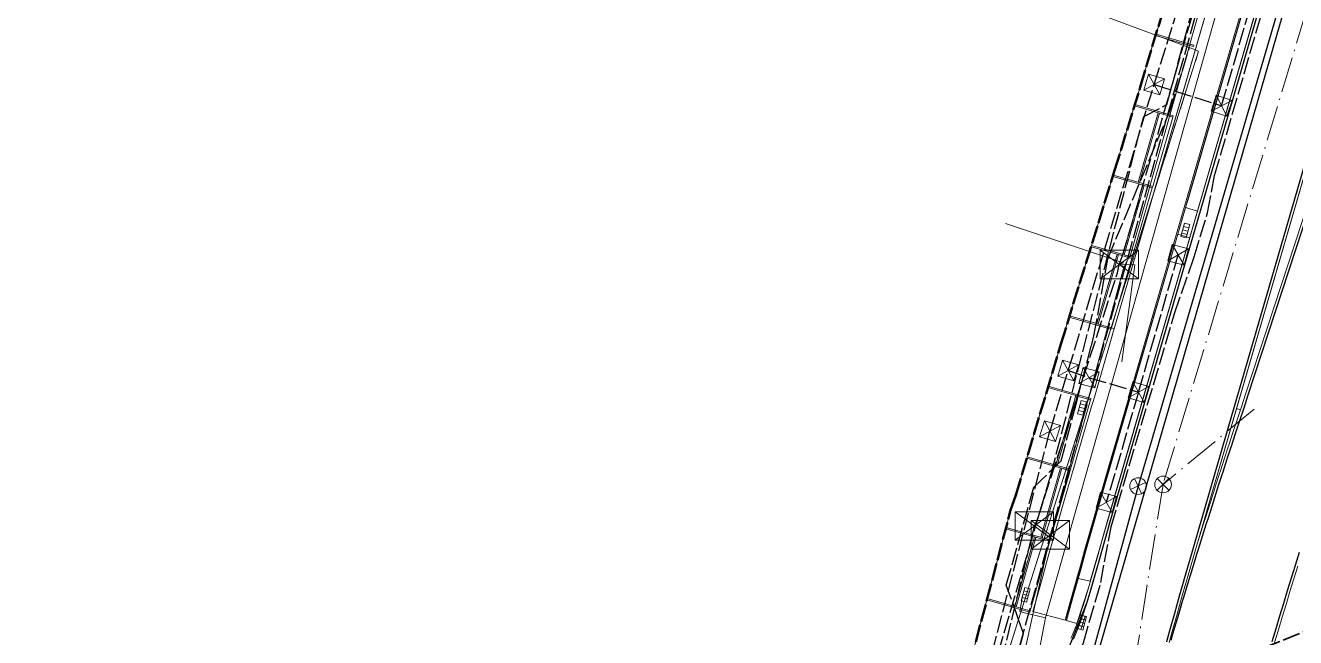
# Model space of a CAD drawing. Header units: metres. Extents: x 105014 to 106600, y 111320 to 118425.
# Drawn here: x 105265.1 to 105356.6, y 112932 to 112976.1 of the extents above; entities that cross this region are included whole.
import ezdxf

# ---------------------------------------------------------------- set-up
doc = ezdxf.new("R2010")
doc.units = ezdxf.units.M
doc.linetypes.add('DASHDOT', pattern=[3.556, 2.54, -0.508, 0, -0.508])
doc.linetypes.add('DASHED', pattern=[1.524, 1.27, -0.254])
for name, color, linetype, lineweight in [('00-BASE-LIMITE', 7, 'DASHED', 50), ('00-BASE-UE', 42, 'DASHED', 25), ('10-PAV-CALZADA-BRT', 12, 'CONTINUOUS', 30), ('10-PAV-CALZADA-MIXTA', 8, 'CONTINUOUS', 30), ('10-PAV-CICLORUTA', 76, 'CONTINUOUS', 18), ('10-PAV-SARDINEL', 252, 'CONTINUOUS', 13), ('20-EP-ZONA-DURA', 253, 'CONTINUOUS', 13), ('20-EP-ZONA-VERDE', 84, 'CONTINUOUS', 13), ('30-RED-ENEL-NODOS', 11, 'CONTINUOUS', 13), ('30-RED-ENEL-PROY', 1, 'DASHED', 25), ('30-RED-ETB-CAMARA', 151, 'CONTINUOUS', 13), ('30-RED-ETB-EXIST', 145, 'CONTINUOUS', 13), ('30-RED-ETB-PROY', 5, 'DASHED', 25), ('30-RED-MOVISTAR-PROY', 4, 'DASHED', 25), ('30-RED-VANTI-EXIST', 52, 'CONTINUOUS', 13), ('30-RED-VANTI-PROY', 2, 'DASHED', 25), ('30-RED-VANTI-RETIRO', 8, 'DASHDOT', 13), ('35-RH-ACUE-MENOR-EXIST', 151, 'CONTINUOUS', 13), ('35-RH-ACUE-MENOR-PROY', 5, 'DASHED', 25), ('35-RH-PLUV-COLECTOR', 96, 'CONTINUOUS', 30), ('35-RH-PLUV-NODOS', 94, 'CONTINUOUS', 13), ('35-RH-PLUV-RETIRO', 8, 'DASHDOT', 13), ('35-RH-SUDS-ZONAS', 92, 'CONTINUOUS', 20), ('36-RH-SAN-COLECTOR-PROY', 6, 'DASHED', 35)]:
    doc.layers.add(name, color=color, linetype=linetype, lineweight=lineweight)

# ---------------------------------------------------------------- blocks, each defined once
blk = doc.blocks.new('CAM_ETB_T_13')
for p, q in [((-1.375, -1.025), (1.375, 1.025)), ((-1.375, 1.025), (1.375, -1.025))]:
    blk.add_line(p, q)
blk.add_lwpolyline([(-1.375, -1.025), (1.375, -1.025), (1.375, 1.025), (-1.375, 1.025)], close=True)
blk = doc.blocks.new('CAJA_ENEL')
for p, q in [((-0.6, -0.6), (0.6, 0.6)), ((-0.6, 0.6), (0.6, -0.6))]:
    blk.add_line(p, q)
blk.add_lwpolyline([(-0.6, -0.6), (0.6, -0.6), (0.6, 0.6), (-0.6, 0.6)], close=True)
blk = doc.blocks.new('SUMIDERO')
for p, q in [((-0.25, -0.2), (-0.25, 0.2)), ((0, -0.2), (0, 0.2)), ((0.25, -0.2), (0.25, 0.2))]:
    blk.add_line(p, q)
blk.add_lwpolyline([(-0.5, -0.2), (0.5, -0.2), (0.5, 0.2), (-0.5, 0.2)], close=True)
blk = doc.blocks.new('POZO_PLUV')
for p, q in [((-0.42, -0.42), (0.42, 0.42)), ((-0.42, 0.42), (0.42, -0.42))]:
    blk.add_line(p, q)
blk.add_circle((0, 0), 0.6)

msp = doc.modelspace()

# ---------------------------------------------------------------- linework, layer by layer
at = {"layer": '00-BASE-LIMITE'}
msp.add_lwpolyline([(105197.0225, 112841.7885), (105203.5783, 112839.7065), (105207.2021, 112840.4481), (105219.8773, 112849.6287), (105238.9901, 112863.5327), (105253.6379, 112873.9895), (105261.5421, 112879.6515), (105261.8963, 112879.2407), (105279.5331, 112891.3683), (105293.5037, 112900.5609), (105299.3577, 112904.3781), (105308.1637, 112909.3617), (105320.7943, 112916.4419), (105332.7787, 112928.7317), (105336.0707, 112941.1723), (105336.4431, 112942.2375), (105339.6801, 112953.1079), (105343.5529, 112965.6083), (105345.3983, 112971.6131), (105347.5179, 112978.7363)], dxfattribs=at)
at = {"layer": '00-BASE-UE'}
msp.add_lwpolyline([(105197.0225, 112841.7885), (105203.5783, 112839.7065), (105207.2021, 112840.4481), (105219.8773, 112849.6287), (105238.9901, 112863.5327), (105253.6379, 112873.9895), (105261.5421, 112879.6515), (105261.8963, 112879.2407), (105279.5331, 112891.3683), (105293.5037, 112900.5609), (105299.3577, 112904.3781), (105308.1637, 112909.3617), (105320.7943, 112916.4419), (105332.7787, 112928.7317), (105336.0707, 112941.1723), (105336.4431, 112942.2375), (105339.6801, 112953.1079), (105343.5529, 112965.6083), (105345.3983, 112971.6131), (105347.5179, 112978.7363)], dxfattribs=at)
at = {"layer": '10-PAV-CALZADA-BRT'}
for points in [[(105347.6168, 112931.7986), (105347.7257, 112932.1756), (105347.8901, 112932.7404), (105348.1666, 112933.6808), (105348.4462, 112934.6194), (105348.529, 112934.8957), (105348.7286, 112935.5564), (105349.0136, 112936.492), (105349.3009, 112937.426), (105349.4742, 112937.9859), (105349.5904, 112938.3587), (105349.882, 112939.2898), (105350.1756, 112940.2198), (105350.2807, 112940.5513), (105350.471, 112941.1484), (105350.7676, 112942.0758), (105351.0654, 112943.0023), (105351.3044, 112943.7427), (105351.3644, 112943.9275), (105351.6646, 112944.8516), (105351.9254, 112945.6533), (105351.9646, 112945.7734), (105352.2663, 112946.6959), (105352.5679, 112947.6177), (105352.8693, 112948.5388), (105353.1707, 112949.4592), (105374.177, 113013.5211)], [(105356.8487, 112938.1061), (105356.5597, 112937.1903), (105356.2729, 112936.2745), (105355.9883, 112935.3587), (105355.7065, 112934.4429), (105355.4277, 112933.5269), (105355.1515, 112932.6107), (105354.8787, 112931.6945)]]:
    msp.add_lwpolyline(points, dxfattribs=at)
at = {"layer": '10-PAV-CALZADA-MIXTA'}
for points in [[(105340.049, 112930.6936), (105341.5751, 112934.5403), (105341.8705, 112935.5135), (105342.4811, 112937.6753), (105343.2223, 112940.2619), (105344.71, 112945.3964), (105387.8761, 113093.8475)], [(105393.8736, 113092.0889), (105350.7113, 112943.6511), (105350.3514, 112942.412), (105349.9916, 112941.1728), (105349.6328, 112939.9333), (105349.2746, 112938.6938), (105349.227, 112938.5286), (105348.9179, 112937.4538), (105348.5632, 112936.2131), (105348.4926, 112935.9649), (105348.2112, 112934.9719), (105347.8616, 112933.7298), (105347.5148, 112932.487), (105347.293, 112931.6855)]]:
    msp.add_lwpolyline(points, dxfattribs=at)
at = {"layer": '10-PAV-CICLORUTA'}
msp.add_lwpolyline([(105370.9635, 113039.9817), (105343.5575, 112945.7309), (105343.1967, 112944.4897), (105342.8355, 112943.2463), (105342.4745, 112942.0005), (105342.1155, 112940.7565), (105341.7561, 112939.5065), (105341.3981, 112938.2541), (105341.0417, 112936.9987), (105340.6875, 112935.7405), (105340.3357, 112934.4793), (105339.9945, 112933.2437), (105337.6763, 112933.8653), (105338.0229, 112935.1211), (105338.3765, 112936.3883), (105338.7323, 112937.6517), (105339.0899, 112938.9115), (105339.4491, 112940.1679), (105339.8091, 112941.4209), (105340.1689, 112942.6663), (105340.4473, 112943.6273), (105340.5303, 112943.9141), (105340.5705, 112944.0523), (105340.8919, 112945.1589), (105341.2529, 112946.4009), (105341.9011, 112948.6299), (105342.0035, 112948.9823), (105342.0993, 112949.3115), (105343.3121, 112953.4827), (105343.4833, 112954.0711), (105343.5295, 112954.2305), (105368.6589, 113040.6519)], dxfattribs=at)
at = {"layer": '10-PAV-SARDINEL'}
for points in [[(105340.4106, 112931.9473), (105340.5115, 112932.1835), (105340.61, 112932.421), (105340.7059, 112932.6591), (105340.7994, 112932.8984), (105340.8906, 112933.1393), (105340.9789, 112933.3797), (105341.0649, 112933.6217), (105341.1484, 112933.8647), (105341.2294, 112934.1084), (105341.3078, 112934.353), (105341.3839, 112934.5989), (105341.6791, 112935.5715), (105341.9823, 112936.6491), (105342.2888, 112937.73), (105342.6582, 112939.0241), (105343.0302, 112940.3174), (105343.7728, 112942.8852), (105344.518, 112945.4522), (105387.6841, 113093.9033)], [(105387.8761, 113093.8475), (105344.71, 112945.3964), (105343.9649, 112942.8295), (105343.2223, 112940.2619), (105342.8505, 112938.969), (105342.4811, 112937.6753), (105342.1748, 112936.5947), (105341.8705, 112935.5135), (105341.5751, 112934.5403), (105341.4986, 112934.2929), (105341.4195, 112934.0464), (105341.3379, 112933.8006), (105341.2537, 112933.5557), (105341.167, 112933.3117), (105341.0778, 112933.0686), (105340.986, 112932.8265), (105340.8918, 112932.5853), (105340.795, 112932.3451), (105340.6958, 112932.1059), (105340.5941, 112931.8678)], [(105347.293, 112931.6855), (105347.5148, 112932.487), (105347.8616, 112933.7298), (105348.2112, 112934.9719), (105348.4926, 112935.9649), (105348.5632, 112936.2131), (105348.9179, 112937.4538), (105349.227, 112938.5286), (105349.2746, 112938.6938), (105349.6328, 112939.9333), (105349.9916, 112941.1728), (105350.3514, 112942.412), (105350.7113, 112943.6511), (105393.8736, 113092.0889)], [(105394.0656, 113092.0331), (105350.9034, 112943.5953), (105350.5435, 112942.3562), (105350.1837, 112941.1171), (105349.8249, 112939.8778), (105349.4668, 112938.6384), (105349.4192, 112938.4733), (105349.1102, 112937.3987), (105348.7556, 112936.1583), (105348.685, 112935.9103), (105348.4037, 112934.9176), (105348.0542, 112933.6758), (105347.7075, 112932.4335), (105347.4858, 112931.6323)], [(105347.4858, 112931.6323), (105347.7075, 112932.4335), (105348.0542, 112933.6758), (105348.4037, 112934.9176), (105348.685, 112935.9103), (105348.7556, 112936.1583), (105349.1102, 112937.3987), (105349.4192, 112938.4733), (105349.4482, 112938.5741), (105349.6912, 112939.3498), (105349.985, 112940.2801), (105350.0901, 112940.6119), (105350.2805, 112941.2092), (105350.5772, 112942.1369), (105350.8751, 112943.0636), (105351.1142, 112943.8043), (105351.1742, 112943.9893), (105351.4744, 112944.9135), (105351.7353, 112945.7153), (105351.7745, 112945.8356), (105352.0762, 112946.7581), (105352.3778, 112947.6799), (105352.6792, 112948.601), (105352.9807, 112949.5215), (105373.987, 113013.5834)], [(105374.177, 113013.5211), (105353.1707, 112949.4592), (105352.8693, 112948.5388), (105352.5679, 112947.6177), (105352.2663, 112946.6959), (105351.9646, 112945.7734), (105351.9254, 112945.6533), (105351.6646, 112944.8516), (105351.3644, 112943.9275), (105351.3044, 112943.7427), (105351.0654, 112943.0023), (105350.7676, 112942.0758), (105350.471, 112941.1484), (105350.2807, 112940.5513), (105350.1756, 112940.2198), (105349.882, 112939.2898), (105349.5904, 112938.3587), (105349.4742, 112937.9859), (105349.3009, 112937.426), (105349.0136, 112936.492), (105348.7286, 112935.5564), (105348.529, 112934.8957), (105348.4462, 112934.6194), (105348.1666, 112933.6808), (105347.8901, 112932.7404), (105347.7257, 112932.1756), (105347.6168, 112931.7986)]]:
    msp.add_lwpolyline(points, dxfattribs=at)
at = {"layer": '20-EP-ZONA-DURA'}
for points in [[(105368.6589, 113040.6519), (105344.9814, 112959.2237), (105344.7895, 112959.2795), (105344.8173, 112959.3755), (105346.2693, 112964.3687), (105346.2973, 112964.4649), (105347.7491, 112969.4579), (105347.7771, 112969.5541), (105346.8171, 112969.8331), (105345.0126, 112970.3579), (105345.3983, 112971.6131), (105346.5069, 112975.3387), (105349.0369, 112974.6031), (105349.2289, 112974.5473), (105349.2569, 112974.6433), (105349.0649, 112974.6991), (105346.5354, 112975.4345), (105347.5179, 112978.7363)], [(105332.7787, 112928.7317), (105334.358, 112934.7), (105336.4437, 112934.1081), (105337.4559, 112933.8209), (105337.4833, 112933.9171), (105338.8857, 112938.9249), (105338.9131, 112939.0211), (105340.3505, 112944.0121), (105340.3785, 112944.1081), (105341.8299, 112949.1011), (105341.8577, 112949.1971), (105340.8975, 112949.4763), (105338.7819, 112950.0917), (105339.6801, 112953.1079), (105340.3173, 112955.1647), (105340.3173, 112955.1647), (105340.2895, 112955.0685), (105342.3495, 112954.4695), (105343.3097, 112954.1903), (105343.3375, 112954.2863), (105343.5295, 112954.2306), (105343.4833, 112954.0711), (105343.3121, 112953.4827), (105342.0993, 112949.3115), (105342.0035, 112948.9823), (105341.9011, 112948.6299), (105341.2529, 112946.4009), (105340.8919, 112945.1589), (105340.5705, 112944.0523), (105340.5303, 112943.9141), (105340.4473, 112943.6273), (105340.1689, 112942.6663), (105339.8091, 112941.4209), (105339.4491, 112940.1679), (105339.0899, 112938.9115), (105338.7323, 112937.6517), (105338.3765, 112936.3883), (105338.0229, 112935.1211), (105337.6763, 112933.8653), (105339.9945, 112933.2437), (105340.3357, 112934.4793), (105340.6875, 112935.7405), (105341.0417, 112936.9987), (105341.3981, 112938.2541), (105341.7561, 112939.5065), (105342.1155, 112940.7565), (105342.4745, 112942.0005), (105342.8355, 112943.2463), (105343.1967, 112944.4897), (105343.5575, 112945.7309), (105370.9635, 113039.9817)], [(105357.7034, 112994.0214), (105348.7683, 112963.293), (105348.7404, 112963.1969), (105348.2366, 112961.4677), (105348.2075, 112961.3674), (105340.0267, 112933.2617), (105340.0979, 112933.2423), (105340.0911, 112933.2179), (105340.8445, 112933.0159), (105340.7994, 112932.8984), (105340.7059, 112932.6591), (105340.61, 112932.421), (105340.5115, 112932.1835), (105340.4106, 112931.9473)]]:
    msp.add_lwpolyline(points, dxfattribs=at)
for points in [[(105343.4547, 112965.2913), (105343.5529, 112965.6083), (105345.0126, 112970.3579), (105344.9847, 112970.2619), (105346.6933, 112969.765), (105345.2413, 112964.7719), (105343.4547, 112965.2913)], [(105341.886, 112960.2279), (105343.4547, 112965.2913), (105343.4269, 112965.1953), (105345.3091, 112964.6479), (105345.5971, 112964.5642), (105344.1453, 112959.571), (105343.8571, 112959.6547), (105341.886, 112960.2279)], [(105340.3173, 112955.1647), (105341.886, 112960.2279), (105341.8581, 112960.1319), (105343.7337, 112959.5865), (105342.2817, 112954.5934), (105340.3173, 112955.1647)], [(105340.7727, 112949.4085), (105339.3225, 112944.4147), (105337.269, 112945.0111), (105338.7533, 112949.9957), (105340.7727, 112949.4085)], [(105349.6912, 112939.3498), (105349.4482, 112938.5741), (105349.4668, 112938.6384), (105349.8249, 112939.8778), (105350.1837, 112941.1171), (105350.5435, 112942.3562), (105350.9034, 112943.5953), (105352.3247, 112948.4831), (105352.6127, 112948.3993), (105352.3778, 112947.6799), (105352.0762, 112946.7581), (105351.7745, 112945.8356), (105351.7353, 112945.7153), (105351.4744, 112944.9135), (105351.1742, 112943.9893), (105351.1142, 112943.8043), (105350.8751, 112943.0636), (105350.5772, 112942.1369), (105350.2805, 112941.2092), (105350.0901, 112940.6119), (105349.985, 112940.2801), (105349.6912, 112939.3498)], [(105339.6594, 112944.2134), (105338.2397, 112939.2123), (105337.9511, 112939.2941), (105335.7398, 112939.9219), (105336.0707, 112941.1723), (105336.4431, 112942.2375), (105337.2405, 112944.9153), (105339.3903, 112944.2911), (105339.6594, 112944.2134)], [(105337.7948, 112939.2342), (105336.3753, 112934.2315), (105334.3836, 112934.7967), (105335.7142, 112939.8252), (105337.7948, 112939.2342)]]:
    msp.add_lwpolyline(points, close=True, dxfattribs=at)
at = {"layer": '20-EP-ZONA-VERDE'}
for points in [[(105371.9237, 113039.7025), (105344.5177, 112945.4517), (105344.1569, 112944.2109), (105343.7961, 112942.9679), (105343.4353, 112941.7231), (105343.0763, 112940.4797), (105342.7175, 112939.2311), (105342.3599, 112937.9801), (105342.0041, 112936.7267), (105341.6779, 112935.5677), (105340.8445, 112933.0159), (105340.0911, 112933.2179), (105340.4319, 112934.4525), (105340.7839, 112935.7135), (105341.1381, 112936.9715), (105341.4943, 112938.2267), (105341.8523, 112939.4791), (105342.2115, 112940.7287), (105342.5707, 112941.9727), (105342.9317, 112943.2185), (105343.2927, 112944.4617), (105343.6535, 112945.7029), (105371.0595, 113039.9539), (105371.9237, 113039.7025)], [(105380.9325, 113036.9979), (105377.6608, 113025.2311), (105373.9869, 113013.5835), (105352.9807, 112949.5215), (105352.6789, 112948.6011), (105352.6127, 112948.3993), (105352.3247, 112948.4831), (105378.2945, 113037.7651), (105380.9325, 113036.9979)], [(105349.0649, 112974.6991), (105349.2569, 112974.6433), (105349.2289, 112974.5473), (105349.0369, 112974.6031), (105346.5075, 112975.3385), (105346.5355, 112975.4345), (105349.0649, 112974.6991)], [(105346.8171, 112969.8331), (105347.7771, 112969.5541), (105347.7491, 112969.4579), (105346.7892, 112969.7372), (105346.6933, 112969.765), (105344.9847, 112970.2619), (105345.0127, 112970.3579), (105346.8171, 112969.8331)], [(105346.7892, 112969.7372), (105345.3373, 112964.744), (105345.2413, 112964.7719), (105346.6933, 112969.765), (105346.7892, 112969.7372)], [(105347.7491, 112969.4579), (105346.2973, 112964.4649), (105345.3373, 112964.744), (105346.7892, 112969.7372), (105347.7491, 112969.4579)], [(105345.2413, 112964.7719), (105345.3373, 112964.744), (105346.2973, 112964.4649), (105346.2693, 112964.3687), (105345.693, 112964.5363), (105345.5971, 112964.5642), (105345.3091, 112964.6479), (105343.4269, 112965.1953), (105343.4547, 112965.2913), (105345.2413, 112964.7719)], [(105345.693, 112964.5363), (105344.2413, 112959.5431), (105344.1453, 112959.571), (105345.5971, 112964.5642), (105345.693, 112964.5363)], [(105346.2693, 112964.3687), (105344.8173, 112959.3755), (105344.2413, 112959.5431), (105345.693, 112964.5363), (105346.2693, 112964.3687)], [(105343.8571, 112959.6547), (105344.1453, 112959.571), (105344.2413, 112959.5431), (105344.8173, 112959.3755), (105344.7895, 112959.2795), (105343.8295, 112959.5587), (105343.7337, 112959.5865), (105341.8581, 112960.1319), (105341.8861, 112960.2279), (105343.8571, 112959.6547)], [(105343.8295, 112959.5587), (105342.3776, 112954.5656), (105342.2817, 112954.5934), (105343.7337, 112959.5865), (105343.8295, 112959.5587)], [(105344.7895, 112959.2795), (105343.3375, 112954.2863), (105342.3776, 112954.5656), (105343.8295, 112959.5587), (105344.7895, 112959.2795)], [(105342.2817, 112954.5934), (105342.3776, 112954.5656), (105343.3375, 112954.2863), (105343.3097, 112954.1903), (105342.3495, 112954.4695), (105340.2895, 112955.0685), (105340.3173, 112955.1647), (105342.2817, 112954.5934)], [(105340.8975, 112949.4763), (105341.8577, 112949.1971), (105341.8299, 112949.1011), (105340.8687, 112949.3806), (105340.7727, 112949.4085), (105338.7539, 112949.9955), (105338.7819, 112950.0917), (105340.8975, 112949.4763)], [(105340.8687, 112949.3806), (105339.4184, 112944.387), (105339.3225, 112944.4147), (105340.7727, 112949.4085), (105340.8687, 112949.3806)], [(105341.8299, 112949.1011), (105340.3785, 112944.1081), (105339.4184, 112944.387), (105340.8687, 112949.3806), (105341.8299, 112949.1011)], [(105339.3225, 112944.4147), (105339.4184, 112944.387), (105340.3785, 112944.1081), (105340.3505, 112944.0121), (105339.7555, 112944.186), (105339.6594, 112944.2134), (105339.3903, 112944.2911), (105337.2411, 112944.9151), (105337.2689, 112945.0111), (105339.3225, 112944.4147)], [(105339.7555, 112944.186), (105338.3359, 112939.1849), (105338.2397, 112939.2123), (105339.6594, 112944.2134), (105339.7555, 112944.186)], [(105340.3505, 112944.0121), (105338.9131, 112939.0211), (105338.3359, 112939.1849), (105339.7555, 112944.186), (105340.3505, 112944.0121)], [(105337.9511, 112939.2941), (105338.2397, 112939.2123), (105338.3359, 112939.1849), (105338.9131, 112939.0211), (105338.8857, 112938.9249), (105337.9238, 112939.1976), (105337.8909, 112939.2068), (105337.7948, 112939.2342), (105335.7117, 112939.8259), (105335.7389, 112939.9221), (105337.9511, 112939.2941)], [(105337.8909, 112939.2068), (105336.4713, 112934.2043), (105336.3753, 112934.2315), (105337.7948, 112939.2342), (105337.8909, 112939.2068)], [(105337.9238, 112939.1976), (105338.8857, 112938.9249), (105337.4833, 112933.9171), (105336.4713, 112934.2043), (105337.8909, 112939.2068), (105337.9238, 112939.1976)], [(105336.3753, 112934.2315), (105336.4713, 112934.2043), (105337.4833, 112933.9171), (105337.4559, 112933.8209), (105336.4437, 112934.1081), (105334.3563, 112934.7005), (105334.3837, 112934.7967), (105336.3753, 112934.2315)]]:
    msp.add_lwpolyline(points, close=True, dxfattribs=at)
msp.add_lwpolyline([(105355.0705, 112931.6377), (105355.3431, 112932.5533), (105355.6191, 112933.4689), (105355.8979, 112934.3843), (105356.1795, 112935.2997), (105356.4637, 112936.2151), (105356.7505, 112937.1303)], dxfattribs=at)
at = {"layer": '30-RED-ENEL-PROY'}
for points in [[(105346.3949, 112971.8115), (105351.3079, 112987.4229)], [(105351.2539, 112970.2781), (105354.1999, 112980.3913)], [(105340.2183, 112951.2135), (105346.3949, 112971.8115)], [(105346.3949, 112971.8115), (105351.2539, 112970.2781)], [(105345.2745, 112949.6595), (105348.1319, 112959.5465)], [(105338.9033, 112946.8513), (105340.2183, 112951.2135)], [(105340.2183, 112951.2135), (105341.7129, 112950.7003)], [(105341.7129, 112950.7003), (105345.2745, 112949.6595)], [(105345.2745, 112949.6595), (105342.9573, 112941.7355)], [(105333.5743, 112926.4505), (105338.9033, 112946.8513)]]:
    msp.add_lwpolyline(points, dxfattribs=at)
at = {"layer": '30-RED-ETB-EXIST'}
for points in [[(105343.893, 112958.853), (105344.242, 112958.674), (105344.731, 112959.629), (105349.906, 112978.052), (105350.11, 112978.392), (105349.625, 112978.683)], [(105335.688, 112961.801), (105344.196, 112958.959), (105343.893, 112958.853)], [(105338.932, 112939.388), (105339.267, 112940.34), (105344.186, 112958.566), (105344.242, 112958.674), (105343.893, 112958.853)], [(105344.066, 112951.854), (105345.006, 112958.816), (105343.893, 112958.853)], [(105336.31, 112927.533), (105336.109, 112926.559), (105336.17, 112926.953), (105336.45, 112928.114), (105338.977, 112939.603), (105338.932, 112939.388)]]:
    msp.add_lwpolyline(points, dxfattribs=at)
at = {"layer": '30-RED-ETB-PROY'}
for points in [[(105343.893, 112958.853), (105344.108, 112959.417), (105349.523, 112978.09), (105349.625, 112978.683)], [(105337.778, 112940.023), (105338.015, 112940.559), (105343.758, 112958.253), (105343.893, 112958.853)], [(105334.53, 112926.804), (105334.709, 112927.356), (105337.642, 112939.423), (105337.778, 112940.023)]]:
    msp.add_lwpolyline(points, dxfattribs=at)
at = {"layer": '30-RED-MOVISTAR-PROY'}
msp.add_lwpolyline([(105335.085, 112925.5368), (105350.7734, 112981.775)], dxfattribs=at)
at = {"layer": '30-RED-VANTI-EXIST'}
for points in [[(105348.9337, 112974.4629), (105327.7161, 112982.3465)], [(105342.7695, 112952.6321), (105349.6019, 112974.2157), (105348.9435, 112974.4601)], [(105341.5166, 112948.6742), (105342.7695, 112952.6321)], [(105336.6431, 112933.2881), (105338.9485, 112940.5617), (105341.5166, 112948.6742)], [(105334.8116, 112928.3409), (105335.1501, 112928.5775), (105336.6431, 112933.2881)]]:
    msp.add_lwpolyline(points, dxfattribs=at)
at = {"layer": '30-RED-VANTI-PROY'}
for points in [[(105334.4737, 112866.8803), (105334.4435, 112872.6391), (105334.4218, 112876.294), (105334.1759, 112879.9407), (105334.0083, 112889.0033), (105334.4561, 112898.0564), (105335.5173, 112907.0582), (105337.1871, 112915.9673), (105337.7245, 112923.6151), (105341.3109, 112931.6127), (105342.5579, 112935.9475), (105343.3001, 112939.9695), (105347.8715, 112955.3267), (105349.2759, 112959.3967), (105350.2505, 112962.5619), (105350.7509, 112965.2477), (105356.8831, 112986.4149)], [(105341.8823, 112953.0019), (105342.0681, 112953.7109), (105343.0577, 112959.2645), (105347.5373, 112969.9117), (105348.9435, 112974.4601)], [(105340.781, 112948.7998), (105341.8823, 112953.0019)], [(105336.6431, 112933.2881), (105335.7591, 112935.7643), (105337.7307, 112942.8137), (105339.7133, 112944.7259), (105340.781, 112948.7998)], [(105335.9192, 112928.186), (105336.9983, 112932.2931), (105336.6431, 112933.2881)]]:
    msp.add_lwpolyline(points, dxfattribs=at)
at = {"layer": '30-RED-VANTI-RETIRO'}
for points in [[(105342.7695, 112952.6321), (105349.6019, 112974.2157), (105348.9435, 112974.4601)], [(105341.5166, 112948.6742), (105342.7695, 112952.6321)], [(105336.6431, 112933.2881), (105338.9485, 112940.5617), (105341.5166, 112948.6742)], [(105334.8116, 112928.3409), (105335.1501, 112928.5775), (105336.6431, 112933.2881)]]:
    msp.add_lwpolyline(points, dxfattribs=at)
at = {"layer": '35-RH-ACUE-MENOR-EXIST'}
for points in [[(105353.19, 112985.19), (105338.57, 112933.41)], [(105353.19, 112985.19), (105338.57, 112933.41)], [(105338.57, 112933.41), (105336.98, 112933.81), (105336.74, 112933.88), (105336.93, 112935.01)], [(105338.57, 112933.41), (105336.98, 112933.81), (105336.74, 112933.88), (105336.93, 112935.01)], [(105338.57, 112933.41), (105334.46, 112911.9), (105332.66, 112896.22), (105332.69, 112859.36), (105342.02, 112818.42)], [(105338.57, 112933.41), (105334.46, 112911.9), (105332.66, 112896.22), (105332.69, 112859.36), (105342.02, 112818.42)]]:
    msp.add_lwpolyline(points, dxfattribs=at)
at = {"layer": '35-RH-ACUE-MENOR-PROY'}
msp.add_lwpolyline([(105332.8525, 112820.8692), (105332.7361, 112822.1232), (105329.9268, 112852.3954), (105331.3155, 112856.8902), (105330.5303, 112865.3082), (105329.3149, 112878.3328), (105329.3149, 112878.3328), (105328.4514, 112887.5875), (105331.0004, 112912.1736), (105331.9897, 112921.716), (105332.0118, 112921.9296), (105332.4363, 112925.0234), (105332.8924, 112928.3996), (105334.7407, 112929.4167), (105338.9743, 112943.7197), (105345.6499, 112969.5054), (105347.3204, 112970.3667), (105351.4147, 112985.5466)], dxfattribs=at)
at = {"layer": '35-RH-PLUV-COLECTOR'}
for points in [[(105358.0377, 112986.4928), (105345.2482, 112942.8977)], [(105356.2773, 112979.0815), (105339.8285, 112922.1545)], [(105345.2482, 112942.8977), (105338.8263, 112919.3752)]]:
    msp.add_lwpolyline(points, dxfattribs=at)
at = {"layer": '35-RH-PLUV-RETIRO'}
for points in [[(105381.754, 113057.252), (105364.8076, 113001.715), (105347.0396, 112943.0152)], [(105353.6018, 112948.4478), (105347.0396, 112943.0152)], [(105347.0396, 112943.0152), (105343.9399, 112923.3231)]]:
    msp.add_lwpolyline(points, dxfattribs=at)
at = {"layer": '35-RH-SUDS-ZONAS'}
for points in [[(105356.3699, 112986.2349), (105349.5308, 112962.6921), (105348.6666, 112962.9434), (105355.5057, 112986.4862), (105356.3699, 112986.2349)], [(105356.3699, 112986.2349), (105349.5308, 112962.6921), (105348.6666, 112962.9434), (105355.5057, 112986.4862), (105356.3699, 112986.2349)], [(105356.376, 112986.233), (105349.5308, 112962.6921), (105348.6666, 112962.9434), (105355.5118, 112986.4843), (105356.376, 112986.233)], [(105356.376, 112986.233), (105349.5308, 112962.6921), (105348.6666, 112962.9434), (105355.5118, 112986.4843), (105356.376, 112986.233)], [(105346.2972, 112964.4648), (105347.7491, 112969.4579), (105346.7893, 112969.737), (105345.3374, 112964.7438), (105346.2972, 112964.4648)], [(105346.2972, 112964.4648), (105347.7491, 112969.4579), (105346.7893, 112969.737), (105345.3374, 112964.7438), (105346.2972, 112964.4648)], [(105346.2972, 112964.4648), (105347.7491, 112969.4579), (105346.7893, 112969.737), (105345.3374, 112964.7438), (105346.2972, 112964.4648)], [(105346.2972, 112964.4648), (105347.7491, 112969.4579), (105346.7893, 112969.737), (105345.3374, 112964.7438), (105346.2972, 112964.4648)], [(105348.9724, 112960.7717), (105341.7982, 112936.0446), (105340.8433, 112936.262), (105348.1082, 112961.023), (105348.9724, 112960.7717)], [(105348.9724, 112960.7717), (105341.7982, 112936.0446), (105340.8433, 112936.262), (105348.1082, 112961.023), (105348.9724, 112960.7717)], [(105339.7559, 112944.1872), (105338.3359, 112939.1848), (105338.913, 112939.021), (105340.3382, 112943.9698), (105339.7559, 112944.1872)], [(105339.7559, 112944.1872), (105338.3359, 112939.1848), (105338.913, 112939.021), (105340.3382, 112943.9698), (105339.7559, 112944.1872)], [(105339.7559, 112944.1872), (105338.3359, 112939.1848), (105338.913, 112939.021), (105340.3382, 112943.9698), (105339.7559, 112944.1872)], [(105339.7559, 112944.1872), (105338.3359, 112939.1848), (105338.913, 112939.021), (105340.3382, 112943.9698), (105339.7559, 112944.1872)]]:
    msp.add_lwpolyline(points, close=True, dxfattribs=at)
at = {"layer": '36-RH-SAN-COLECTOR-PROY'}
msp.add_lwpolyline([(105379.5286, 112941.2799), (105342.4865, 112926.5772)], dxfattribs=at)

# ---------------------------------------------------------------- block references
at = {"layer": '30-RED-ENEL-NODOS'}
for p, rotation in [((105346.3948, 112971.8115), 74), ((105351.2539, 112970.278), 72.1), ((105348.1318, 112959.5464), 75.1), ((105340.2182, 112951.2135), 73.5), ((105341.7129, 112950.7002), 75.1), ((105345.2746, 112949.6595), 74.6), ((105338.9032, 112946.8513), 73.6), ((105342.9573, 112941.7354), 75.1)]:
    msp.add_blockref('CAJA_ENEL', p, dxfattribs=dict(at, rotation=rotation))
at = {"layer": '30-RED-ETB-CAMARA'}
for p in [(105343.893, 112958.853), (105337.778, 112940.023), (105338.932, 112939.388)]:
    msp.add_blockref('CAM_ETB_T_13', p, dxfattribs=at)
at = {"layer": '35-RH-PLUV-NODOS'}
for name, p, rotation in [('SUMIDERO', (105348.6439, 112961.3021), 254.1), ('SUMIDERO', (105348.6439, 112961.3021), 254.1), ('SUMIDERO', (105341.204, 112948.5299), 254.1), ('SUMIDERO', (105341.204, 112948.5299), 254.1), ('POZO_PLUV', (105345.2482, 112942.8977), 340), ('SUMIDERO', (105337.1533, 112935.0705), 254.1), ('SUMIDERO', (105341.0894, 112933.1042), 70.6), ('SUMIDERO', (105341.1993, 112933.0708), 74.8), ('SUMIDERO', (105341.1993, 112933.0708), 74.8)]:
    msp.add_blockref(name, p, dxfattribs=dict(at, rotation=rotation))
msp.add_blockref('POZO_PLUV', (105347.0396, 112943.0152), dxfattribs=at)
msp.add_blockref('POZO_PLUV', (105347.0396, 112943.0152), dxfattribs=at)

doc.saveas('drawing.dxf')
